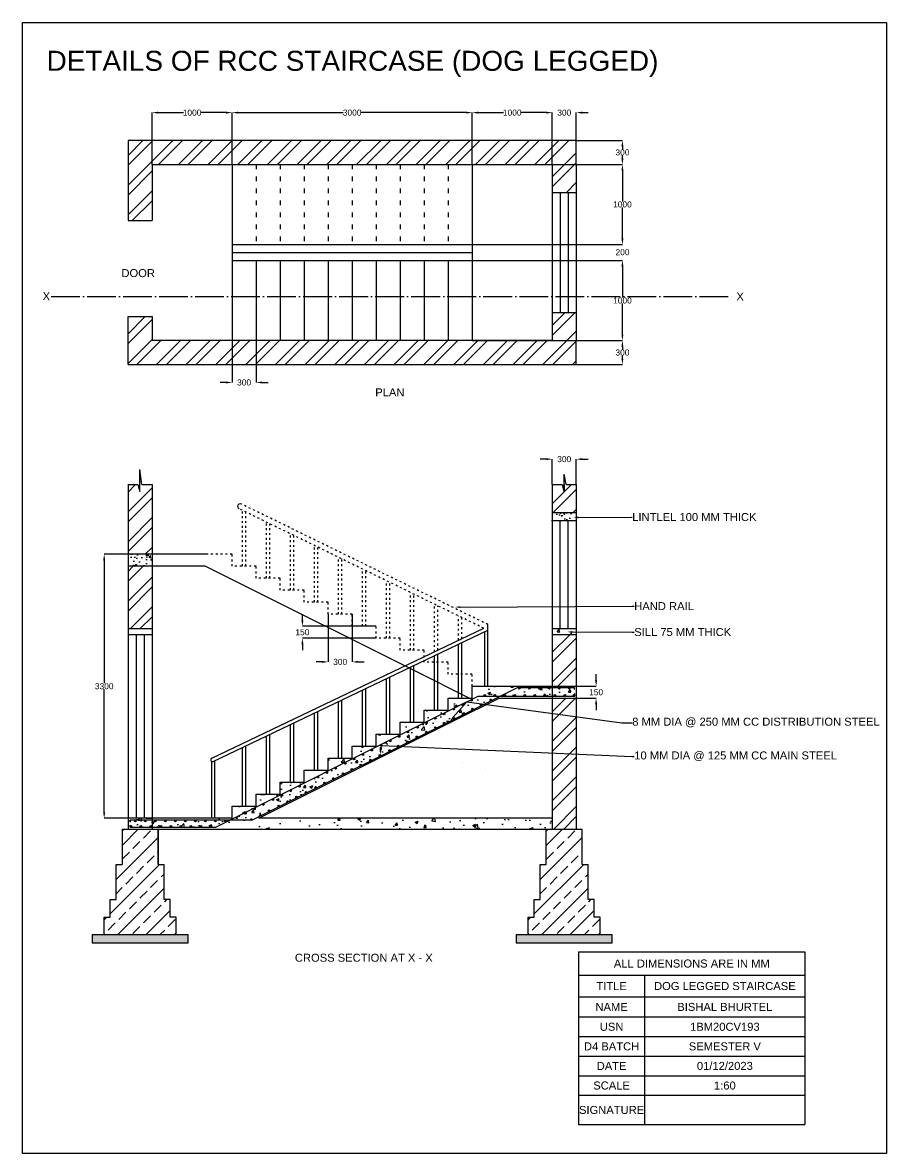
# Model space of a CAD drawing. Header units: inches. Extents: x 12236 to 23028, y -29 to 14098.
import ezdxf
from ezdxf import colors
from ezdxf.entities.mleader import LeaderData, LeaderLine
from ezdxf.math import Vec2, Vec3

# ---------------------------------------------------------------- set-up
doc = ezdxf.new("R2010")
doc.units = ezdxf.units.IN
doc.header["$MEASUREMENT"] = 0
doc.linetypes.add('ACAD_ISO03W100', pattern=[30, 12, -18])
doc.linetypes.add('ACAD_ISO04W100', pattern=[30, 24, -3, 0, -3])
doc.layers.add('HATC', color=250, linetype='Continuous')
doc.styles.add('Annotative', font='Arial.ttf')
doc.styles.get("Standard").update_dxf_attribs({"font": 'Arial.ttf'})
doc.dimstyles.get("Standard").update_dxf_attribs({"dimtxt": 75.18, "dimasz": 75.18, "dimexe": 0.18, "dimexo": 0.0625, "dimgap": 0.09, "dimtad": 0, "dimtih": 1, "dimtoh": 1, "dimdec": 0, "dimzin": 0, "dimdsep": 46, "dimtxsty": 'Standard', "dimcen": 0.09, "dimadec": 0, "dimazin": 0, "dimtfac": 1, "dimtdec": 0, "dimtofl": 0, "dimtmove": 0, "dimatfit": 3, "dimfxl": 0, "dimtolj": 1, "dimtzin": 0, "dimarcsym": 0})
pattern_1 = [(50, (0, 0), (179.315, -15.688), [18.75, -206.25]), (355, (0, 0), (-34.6878, 188.048), [15, -165]), (100.4514, (14.94, -1.3), (144.6272, 172.36), [15.935, -175.2855]), (46.1842, (0, 50), (266.8103, -41.3798), [28.125, -309.375]), (96.6356, (22.23, 46.55), (233.6655, 243.5297), [23.9026, -262.9284]), (351.1842, (0, 50), (233.6655, 243.5297), [22.5, -247.5]), (21, (25, 37.5), (149.2268, -100.6547), [18.75, -206.25]), (326, (25, 37.5), (60.8288, 181.2875), [15, -165]), (71.4514, (37.44, 29.11), (210.0556, 80.6328), [15.935, -175.2855]), (37.5, (0, 0), (3.03996, 83.22346), [0, -163, 0, -167.5, 0, -165.625]), (7.5, (0, 0), (65.7674, 98.60293), [0, -95.5, 0, -159.25, 0, -63.125]), (327.5, (-55.75, 0), (133.4556, -5.63872), [0, -62.5, 0, -195, 0, -258.75]), (317.5, (-80.75, 0), (145.79654, 25.02625), [0, -81.25, 0, -129.5, 0, -183.75])]

# ---------------------------------------------------------------- blocks, each defined once
blk = doc.blocks.new('*D2')
at = {"layer": 'Defpoints', "color": 0}
for p in [(14853, 12973), (13853, 12326), (14853, 12326)]:
    blk.add_point(p, dxfattribs=at)
at = {"layer": 'HATC', "color": 0, "lineweight": -2}
for p, q in [((13853, 12326), (13853, 12973)), ((13928, 12973), (14244, 12973)), ((14778, 12973), (14462, 12973)), ((14853, 12326), (14853, 12973))]:
    blk.add_line(p, q, dxfattribs=at)
at = {"layer": 'HATC', "color": 0}
for points in [[(13928, 12986), (13928, 12961), (13853, 12973)], [(14778, 12986), (14778, 12961), (14853, 12973)]]:
    blk.add_solid(points, dxfattribs=at)
at = {"layer": 'HATC', "color": 0, "insert": (14353, 12973), "char_height": 75.2, "attachment_point": 5}
blk.add_mtext('\\A1;1000', dxfattribs=at)
blk = doc.blocks.new('*D3')
at = {"layer": 'Defpoints', "color": 0}
for p in [(17853, 12973), (14853, 12326), (17853, 12326)]:
    blk.add_point(p, dxfattribs=at)
at = {"layer": 'HATC', "color": 0, "lineweight": -2}
for p, q in [((14853, 12326), (14853, 12973)), ((14928, 12973), (16241, 12973)), ((17778, 12973), (16465, 12973)), ((17853, 12326), (17853, 12973))]:
    blk.add_line(p, q, dxfattribs=at)
at = {"layer": 'HATC', "color": 0}
for points in [[(14928, 12986), (14928, 12961), (14853, 12973)], [(17778, 12986), (17778, 12961), (17853, 12973)]]:
    blk.add_solid(points, dxfattribs=at)
at = {"layer": 'HATC', "color": 0, "insert": (16353, 12973), "char_height": 75.2, "attachment_point": 5}
blk.add_mtext('\\A1;3000', dxfattribs=at)
blk = doc.blocks.new('*D4')
at = {"layer": 'Defpoints', "color": 0}
for p in [(18853, 12973), (17853, 12326), (18853, 12326)]:
    blk.add_point(p, dxfattribs=at)
at = {"layer": 'HATC', "color": 0, "lineweight": -2}
for p, q in [((17853, 12326), (17853, 12973)), ((17928, 12973), (18244, 12973)), ((18778, 12973), (18462, 12973)), ((18853, 12326), (18853, 12973))]:
    blk.add_line(p, q, dxfattribs=at)
at = {"layer": 'HATC', "color": 0}
for points in [[(17928, 12986), (17928, 12961), (17853, 12973)], [(18778, 12986), (18778, 12961), (18853, 12973)]]:
    blk.add_solid(points, dxfattribs=at)
at = {"layer": 'HATC', "color": 0, "insert": (18353, 12973), "char_height": 75.2, "attachment_point": 5}
blk.add_mtext('\\A1;1000', dxfattribs=at)
blk = doc.blocks.new('*D5')
at = {"layer": 'Defpoints', "color": 0}
for p in [(19153, 12973), (18853, 12626), (19153, 12626)]:
    blk.add_point(p, dxfattribs=at)
at = {"layer": 'HATC', "color": 0, "lineweight": -2}
for p, q in [((18778, 12973), (18703, 12973)), ((18853, 12626), (18853, 12973)), ((19153, 12626), (19153, 12973)), ((19228, 12973), (19303, 12973))]:
    blk.add_line(p, q, dxfattribs=at)
at = {"layer": 'HATC', "color": 0}
for points in [[(18778, 12986), (18778, 12961), (18853, 12973)], [(19228, 12986), (19228, 12961), (19153, 12973)]]:
    blk.add_solid(points, dxfattribs=at)
at = {"layer": 'HATC', "color": 0, "insert": (19003, 12973), "char_height": 75.2, "attachment_point": 5}
blk.add_mtext('\\A1;300', dxfattribs=at)
blk = doc.blocks.new('*D6')
at = {"layer": 'Defpoints', "color": 0}
for p in [(19153, 12626), (19153, 12326), (19730, 12326)]:
    blk.add_point(p, dxfattribs=at)
at = {"layer": 'HATC', "color": 0, "lineweight": -2}
for p, q in [((19153, 12626), (19730, 12626)), ((19730, 12551), (19730, 12514)), ((19730, 12401), (19730, 12437)), ((19153, 12326), (19730, 12326))]:
    blk.add_line(p, q, dxfattribs=at)
at = {"layer": 'HATC', "color": 0}
for points in [[(19717, 12551), (19742, 12551), (19730, 12626)], [(19717, 12401), (19742, 12401), (19730, 12326)]]:
    blk.add_solid(points, dxfattribs=at)
at = {"layer": 'HATC', "color": 0, "insert": (19730, 12476), "char_height": 75.2, "attachment_point": 5}
blk.add_mtext('\\A1;300', dxfattribs=at)
blk = doc.blocks.new('*D7')
at = {"layer": 'Defpoints', "color": 0}
for p in [(17853, 12326), (17853, 11326), (19730, 11326)]:
    blk.add_point(p, dxfattribs=at)
at = {"layer": 'HATC', "color": 0, "lineweight": -2}
for p, q in [((17853, 12326), (19730, 12326)), ((19730, 12251), (19730, 11864)), ((19730, 11401), (19730, 11787)), ((17853, 11326), (19730, 11326))]:
    blk.add_line(p, q, dxfattribs=at)
at = {"layer": 'HATC', "color": 0}
for points in [[(19717, 12251), (19742, 12251), (19730, 12326)], [(19717, 11401), (19742, 11401), (19730, 11326)]]:
    blk.add_solid(points, dxfattribs=at)
at = {"layer": 'HATC', "color": 0, "insert": (19730, 11826), "char_height": 75.2, "attachment_point": 5}
blk.add_mtext('\\A1;1000', dxfattribs=at)
blk = doc.blocks.new('*D8')
at = {"layer": 'Defpoints', "color": 0}
for p in [(17853, 11326), (17853, 11126), (19731, 11126)]:
    blk.add_point(p, dxfattribs=at)
at = {"layer": 'HATC', "color": 0, "lineweight": -2}
for p, q in [((19731, 11401), (19731, 11476)), ((17853, 11326), (19731, 11326)), ((17853, 11126), (19731, 11126)), ((19731, 11051), (19731, 10975))]:
    blk.add_line(p, q, dxfattribs=at)
at = {"layer": 'HATC', "color": 0}
for points in [[(19718, 11401), (19743, 11401), (19731, 11326)], [(19718, 11051), (19743, 11051), (19731, 11126)]]:
    blk.add_solid(points, dxfattribs=at)
at = {"layer": 'HATC', "color": 0, "insert": (19731, 11229), "char_height": 75.2, "attachment_point": 5}
blk.add_mtext('\\A1;200', dxfattribs=at)
blk = doc.blocks.new('*D9')
at = {"layer": 'Defpoints', "color": 0}
for p in [(17853, 11126), (17853, 10126), (19730, 10126)]:
    blk.add_point(p, dxfattribs=at)
at = {"layer": 'HATC', "color": 0, "lineweight": -2}
for p, q in [((17853, 11126), (19730, 11126)), ((19730, 11051), (19730, 10664)), ((19730, 10201), (19730, 10587)), ((17853, 10126), (19730, 10126))]:
    blk.add_line(p, q, dxfattribs=at)
at = {"layer": 'HATC', "color": 0}
for points in [[(19717, 11051), (19742, 11051), (19730, 11126)], [(19717, 10201), (19742, 10201), (19730, 10126)]]:
    blk.add_solid(points, dxfattribs=at)
at = {"layer": 'HATC', "color": 0, "insert": (19730, 10626), "char_height": 75.2, "attachment_point": 5}
blk.add_mtext('\\A1;1000', dxfattribs=at)
blk = doc.blocks.new('*D10')
at = {"layer": 'Defpoints', "color": 0}
for p in [(19153, 10126), (19153, 9826), (19730, 9826)]:
    blk.add_point(p, dxfattribs=at)
at = {"layer": 'HATC', "color": 0, "lineweight": -2}
for p, q in [((19153, 10126), (19730, 10126)), ((19730, 10050), (19730, 10014)), ((19730, 9901), (19730, 9937)), ((19153, 9826), (19730, 9826))]:
    blk.add_line(p, q, dxfattribs=at)
at = {"layer": 'HATC', "color": 0}
for points in [[(19717, 10050), (19742, 10050), (19730, 10126)], [(19717, 9901), (19742, 9901), (19730, 9826)]]:
    blk.add_solid(points, dxfattribs=at)
at = {"layer": 'HATC', "color": 0, "insert": (19730, 9976), "char_height": 75.2, "attachment_point": 5}
blk.add_mtext('\\A1;300', dxfattribs=at)
blk = doc.blocks.new('*D11')
at = {"layer": 'Defpoints', "color": 0}
for p in [(14853, 10126), (15153, 10126), (15153, 9602)]:
    blk.add_point(p, dxfattribs=at)
at = {"layer": 'HATC', "color": 0, "lineweight": -2}
for p, q in [((14853, 10126), (14853, 9602)), ((15153, 10126), (15153, 9602)), ((14778, 9602), (14703, 9602)), ((15228, 9602), (15303, 9602))]:
    blk.add_line(p, q, dxfattribs=at)
at = {"layer": 'HATC', "color": 0}
for points in [[(14778, 9615), (14778, 9590), (14853, 9602)], [(15228, 9615), (15228, 9590), (15153, 9602)]]:
    blk.add_solid(points, dxfattribs=at)
at = {"layer": 'HATC', "color": 0, "insert": (15003, 9602), "char_height": 75.2, "attachment_point": 5}
blk.add_mtext('\\A1;300', dxfattribs=at)
blk = doc.blocks.new('*D12')
at = {"layer": 'Defpoints', "color": 0}
for p in [(19153, 8644), (18853, 8326), (19153, 8326)]:
    blk.add_point(p, dxfattribs=at)
at = {"layer": 'HATC', "color": 0, "lineweight": -2}
for p, q in [((18778, 8644), (18703, 8644)), ((18853, 8326), (18853, 8645)), ((19153, 8326), (19153, 8645)), ((19228, 8644), (19303, 8644))]:
    blk.add_line(p, q, dxfattribs=at)
at = {"layer": 'HATC', "color": 0}
for points in [[(18778, 8657), (18778, 8632), (18853, 8644)], [(19228, 8657), (19228, 8632), (19153, 8644)]]:
    blk.add_solid(points, dxfattribs=at)
at = {"layer": 'HATC', "color": 0, "insert": (19003, 8644), "char_height": 75.2, "attachment_point": 5}
blk.add_mtext('\\A1;300', dxfattribs=at)
blk = doc.blocks.new('*D14')
at = {"layer": 'Defpoints', "color": 0}
for p in [(19153, 5807), (18191, 5657), (19401, 5657)]:
    blk.add_point(p, dxfattribs=at)
at = {"layer": 'HATC', "color": 0, "lineweight": -2}
for p, q in [((19401, 5882), (19401, 5958)), ((19153, 5807), (19401, 5807)), ((18191, 5657), (19401, 5657)), ((19401, 5582), (19401, 5507))]:
    blk.add_line(p, q, dxfattribs=at)
at = {"layer": 'HATC', "color": 0}
for points in [[(19388, 5882), (19414, 5882), (19401, 5807)], [(19388, 5582), (19414, 5582), (19401, 5657)]]:
    blk.add_solid(points, dxfattribs=at)
at = {"layer": 'HATC', "color": 0, "insert": (19401, 5732), "char_height": 75.2, "attachment_point": 5}
blk.add_mtext('\\A1;150', dxfattribs=at)
blk = doc.blocks.new('*D15')
at = {"layer": 'Defpoints', "color": 0, "linetype": 'Continuous', "ltscale": 2}
for p in [(16653, 6557), (15731, 6407), (16653, 6407)]:
    blk.add_point(p, dxfattribs=at)
at = {"layer": 'HATC', "color": 0, "linetype": 'Continuous', "lineweight": -2, "ltscale": 2}
for p, q in [((15731, 6632), (15731, 6708)), ((16653, 6557), (15731, 6557)), ((16653, 6407), (15731, 6407)), ((15731, 6332), (15731, 6257))]:
    blk.add_line(p, q, dxfattribs=at)
at = {"layer": 'HATC', "color": 0, "linetype": 'Continuous', "ltscale": 2}
for points in [[(15719, 6632), (15744, 6632), (15731, 6557)], [(15719, 6332), (15744, 6332), (15731, 6407)]]:
    blk.add_solid(points, dxfattribs=at)
at = {"layer": 'HATC', "color": 0, "linetype": 'Continuous', "ltscale": 2, "insert": (15731, 6482), "char_height": 75.2, "attachment_point": 5}
blk.add_mtext('\\A1;150', dxfattribs=at)
blk = doc.blocks.new('*D16')
at = {"layer": 'Defpoints', "color": 0, "linetype": 'Continuous', "ltscale": 2}
for p in [(16053, 6707), (16353, 6707), (16353, 6111)]:
    blk.add_point(p, dxfattribs=at)
at = {"layer": 'HATC', "color": 0, "linetype": 'Continuous', "lineweight": -2, "ltscale": 2}
for p, q in [((16053, 6707), (16053, 6111)), ((16353, 6707), (16353, 6111)), ((15978, 6111), (15903, 6111)), ((16428, 6111), (16503, 6111))]:
    blk.add_line(p, q, dxfattribs=at)
at = {"layer": 'HATC', "color": 0, "linetype": 'Continuous', "ltscale": 2}
for points in [[(15978, 6124), (15978, 6099), (16053, 6111)], [(16428, 6124), (16428, 6099), (16353, 6111)]]:
    blk.add_solid(points, dxfattribs=at)
at = {"layer": 'HATC', "color": 0, "linetype": 'Continuous', "ltscale": 2, "insert": (16203, 6111), "char_height": 75.2, "attachment_point": 5}
blk.add_mtext('\\A1;300', dxfattribs=at)
blk = doc.blocks.new('*D18')
at = {"layer": 'Defpoints', "color": 0}
for p in [(13255, 7457), (13553, 7457), (13553, 4157)]:
    blk.add_point(p, dxfattribs=at)
at = {"layer": 'HATC', "color": 0, "lineweight": -2}
for p, q in [((13553, 7457), (13255, 7457)), ((13255, 7382), (13255, 5846)), ((13255, 4232), (13255, 5769)), ((13553, 4157), (13255, 4157))]:
    blk.add_line(p, q, dxfattribs=at)
at = {"layer": 'HATC', "color": 0}
for points in [[(13242, 7382), (13267, 7382), (13255, 7457)], [(13242, 4232), (13267, 4232), (13255, 4157)]]:
    blk.add_solid(points, dxfattribs=at)
at = {"layer": 'HATC', "color": 0, "insert": (13255, 5807), "char_height": 75.2, "attachment_point": 5}
blk.add_mtext('\\A1;3300', dxfattribs=at)
blk = doc.blocks.new('*T23')
at = {"layer": 'HATC', "color": 0, "linetype": 'ByBlock', "lineweight": -2}
for p, q in [((0, 0), (2829, 0)), ((0, 0), (0, -2158)), ((2829, 0), (2829, -2158)), ((0, -291), (2829, -291)), ((826, -291), (826, -2158)), ((0, -563), (2829, -563)), ((0, -813), (2829, -813)), ((0, -1058), (2829, -1058)), ((0, -1303), (2829, -1303)), ((0, -1548), (2829, -1548)), ((0, -1792), (2829, -1792)), ((0, -2158), (2829, -2158))]:
    blk.add_line(p, q, dxfattribs=at)
at = {"layer": 'HATC', "color": 0, "char_height": 100, "attachment_point": 5}
for s, insert, width in [('{\\fArial|b0|i0|c0|p0;\\C256;ALL DIMENSIONS ARE IN MM}', (1415, -146), 2829.31), ('TITLE', (413, -427), 825.53), ('DOG LEGGED STAIRCASE', (1828, -427), 2003.67), ('NAME', (413, -688), 825.53), ('BISHAL BHURTEL', (1828, -688), 2003.67), ('1BM20CV193', (1828, -936), 2003.67), ('SEMESTER V', (1828, -1181), 2003.67), ('01/12/2023', (1828, -1425), 2003.67), ('1:60', (1828, -1670), 2003.67)]:
    blk.add_mtext(s, dxfattribs=dict(at, insert=insert, width=width))
at = {"layer": 'HATC', "color": 0, "char_height": 100, "width": 825.53, "attachment_point": 5, "style": 'Annotative'}
for s, insert in [('USN', (413, -936)), ('D4 BATCH', (413, -1181)), ('DATE', (413, -1425)), ('SCALE', (413, -1670)), ('SIGNATURE', (413, -1975))]:
    blk.add_mtext(s, dxfattribs=dict(at, insert=insert))

msp = doc.modelspace()

# ---------------------------------------------------------------- hatches: boundary and pattern name
at = {"layer": 'HATC'}
h = msp.add_hatch(dxfattribs=at)
h.set_pattern_fill('ANSI32', color=256, scale=700)
h.paths.add_polyline_path([(19152.9, 12625.8), (13552.9, 12625.8), (13552.9, 11625.7), (13852.9, 11625.7), (13852.9, 12325.8), (18852.9, 12325.8), (18852.9, 11975.8), (19152.9, 11975.8), (19152.9, 12325.8)])
h.paths.add_polyline_path([(13852.9, 7307.3), (13552.9, 7307.3), (13552.9, 6524.4), (13852.9, 6524.4)])
h.paths.add_polyline_path([(19152.9, 5345.5), (18852.9, 5343.5), (18852.9, 4023.1), (19152.9, 4023.1)])
h.paths.add_polyline_path([(19152.9, 5657.3), (18852.9, 5657.3), (18852.9, 5343.5), (19152.9, 5345.5)])
h.paths.add_polyline_path([(13852.9, 10425.7), (13552.9, 10425.7), (13552.9, 9825.7), (18852.9, 9825.7), (19152.9, 9825.7), (19152.9, 10125.7), (19152.9, 10475.8), (18852.9, 10475.8), (18852.9, 10125.8), (18852.9, 10125.7), (13852.9, 10125.7)])
h = msp.add_hatch(dxfattribs=at)
h.set_pattern_fill('ANSI32', color=256, scale=700)
h.paths.add_polyline_path([(13852.9, 8326.4), (13726.2, 8326.4), (13701.2, 8514.6), (13701.2, 8238.1), (13676.2, 8326.4), (13552.9, 8326.4), (13552.9, 7457.3), (13852.9, 7457.3)])
h = msp.add_hatch(dxfattribs=at)
h.set_pattern_fill('ANSI32', color=256, scale=700)
h.paths.add_polyline_path([(19152.9, 8326.4), (19027.9, 8326.4), (19002.9, 8458), (19002.9, 8230.7), (18977.9, 8326.4), (18852.9, 8326.4), (18852.9, 7976.1), (19152.9, 7976.1)])
h = msp.add_hatch(dxfattribs=at)
h.set_pattern_fill('AR-CONC', color=256, scale=25)
h.set_pattern_definition(pattern_1)
h.paths.add_polyline_path([(19152.9, 7976.1), (18852.9, 7976.1), (18852.9, 7876.1), (19152.9, 7876.1)])
h = msp.add_hatch(dxfattribs=at)
h.set_pattern_fill('AR-CONC', color=256, scale=25)
h.set_pattern_definition(pattern_1)
h.paths.add_polyline_path([(13852.9, 7457.3), (13552.9, 7457.3), (13552.9, 7307.3), (13852.9, 7307.3)])
h = msp.add_hatch(dxfattribs=at)
h.set_pattern_fill('AR-CONC', color=256, scale=50)
h.paths.add_polyline_path([(19152.9, 6524.6), (18852.9, 6524.6), (18852.9, 6449.6), (19152.9, 6449.6)])
h = msp.add_hatch(dxfattribs=at)
h.set_pattern_fill('ANSI32', color=256, scale=700)
h.paths.add_polyline_path([(19152.9, 6449.6), (18852.9, 6449.6), (18852.9, 5807.3), (19152.9, 5807.3)])
h = msp.add_hatch(dxfattribs=at)
h.set_pattern_fill('AR-CONC', color=256, scale=50)
h.paths.add_polyline_path([(17850.5, 5507.9), (18421, 5792), (18852.9, 5792), (18852.9, 5807.3), (17852.9, 5807.3), (17852.9, 5657.3), (17552.9, 5657.3), (17552.9, 5507.3), (17252.9, 5507.3), (17252.9, 5357.3), (16952.9, 5357.3), (16952.9, 5207.3), (16652.9, 5207.3), (16652.9, 5057.3), (16352.9, 5057.3), (16352.9, 4907.3), (16052.9, 4907.3), (16052.9, 4757.3), (15752.9, 4757.3), (15752.9, 4607.3), (15452.9, 4607.3), (15452.9, 4457.3), (15152.9, 4457.3), (15152.9, 4307.3), (14852.9, 4307.3), (14852.9, 4157.3), (13852.9, 4157.3), (13852.9, 4042.6), (14920, 4042.6), (15150.5, 4157.9)])
h = msp.add_hatch(dxfattribs=at)
h.set_pattern_fill('AR-CONC', color=256, scale=50)
h.paths.add_polyline_path([(18852.9, 5792), (18421, 5792), (18204.9, 5684.4), (18852.9, 5684.4)])
h.paths.add_polyline_path([(19152.9, 5792), (18852.9, 5792), (18852.9, 5684.4), (19152.9, 5684.4)])
h.paths.add_polyline_path([(13852.9, 4157.3), (13552.9, 4157.3), (13552.9, 4023.1), (13852.9, 4023.1)])
h = msp.add_hatch(color=256, dxfattribs=at)
h.dxf.hatch_style = 1
h.paths.add_polyline_path([(13598.2, 4058.1, 1), (13578.2, 4058.1, 1)])
h.paths.add_polyline_path([(13703.2, 4058.1, 1), (13723.2, 4058.1, 1)])
h.paths.add_polyline_path([(13634.1, 4122.3, 1), (13654.1, 4122.3, 1)])
h.paths.add_polyline_path([(13759.1, 4122.3, 1), (13779.1, 4122.3, 1)])
h.paths.add_polyline_path([(13828.2, 4058.1, 1), (13848.2, 4058.1, 1)])
h.paths.add_polyline_path([(13904.1, 4122.3, 1), (13884.1, 4122.3, 1)])
h.paths.add_polyline_path([(13953.2, 4058.1, 1), (13973.2, 4058.1, 1)])
h.paths.add_polyline_path([(14029.1, 4122.3, 1), (14009.1, 4122.3, 1)])
h.paths.add_polyline_path([(14078.2, 4058.1, 1), (14098.2, 4058.1, 1)])
h.paths.add_polyline_path([(14154.1, 4122.3, 1), (14134.1, 4122.3, 1)])
h.paths.add_polyline_path([(14203.2, 4058.1, 1), (14223.2, 4058.1, 1)])
h.paths.add_polyline_path([(14259.1, 4122.3, 1), (14279.1, 4122.3, 1)])
h.paths.add_polyline_path([(14328.2, 4058.1, 1), (14348.2, 4058.1, 1)])
h.paths.add_polyline_path([(14404.1, 4122.3, 1), (14384.1, 4122.3, 1)])
h.paths.add_polyline_path([(14473.2, 4058.1, 1), (14453.2, 4058.1, 1)])
h.paths.add_polyline_path([(14529.1, 4122.3, 1), (14509.1, 4122.3, 1)])
h.paths.add_polyline_path([(14578.2, 4058.1, 1), (14598.2, 4058.1, 1)])
h.paths.add_polyline_path([(14654.1, 4122.3, 1), (14634.1, 4122.3, 1)])
h.paths.add_polyline_path([(14759.1, 4122.3, 1), (14779.1, 4122.3, 1)])
h.paths.add_polyline_path([(15083.8, 4142.3, 1), (15103.8, 4142.3, 1)])
h.paths.add_polyline_path([(14901.1, 4163.9, 1), (14921.1, 4163.9, 1)])
h.paths.add_polyline_path([(15032.2, 4219.6, 1), (15012.2, 4219.6, 1)])
h.paths.add_polyline_path([(15122.7, 4274.9, 1), (15142.7, 4274.9, 1)])
h.paths.add_polyline_path([(15195.2, 4196.4, 0.53351), (15209, 4187.1), (15210.4, 4187.8, 0.2641711), (15215.2, 4196.4, 1)])
h.paths.add_polyline_path([(15305.7, 4251.7, 1), (15325.7, 4251.7, 1)])
h.paths.add_polyline_path([(15233.1, 4330.3, 1), (15253.1, 4330.3, 1)])
h.paths.add_polyline_path([(15373, 4390.1, 1), (15353, 4390.1, 1)])
h.paths.add_polyline_path([(15484.1, 4445.7, 1), (15464.1, 4445.7, 1)])
h.paths.add_polyline_path([(15425.6, 4311.6, 1), (15445.6, 4311.6, 1)])
h.paths.add_polyline_path([(15536.7, 4367.2, 1), (15556.7, 4367.2, 1)])
h.paths.add_polyline_path([(15574.5, 4501.1, 1), (15594.5, 4501.1, 1)])
h.paths.add_polyline_path([(15705, 4556.4, 1), (15685, 4556.4, 1)])
h.paths.add_polyline_path([(15647.1, 4422.5, 1), (15667.1, 4422.5, 1)])
h.paths.add_polyline_path([(15767, 4482.4, 1), (15787, 4482.4, 1)])
h.paths.add_polyline_path([(15886.6, 4542.7, 1), (15906.6, 4542.7, 1)])
h.paths.add_polyline_path([(15916, 4671.9, 1), (15936, 4671.9, 1)])
h.paths.add_polyline_path([(15997.7, 4598.4, 1), (16017.7, 4598.4, 1)])
h.paths.add_polyline_path([(16046.4, 4727.3, 1), (16026.4, 4727.3, 1)])
h.paths.add_polyline_path([(16128.2, 4653.7, 1), (16108.2, 4653.7, 1)])
h.paths.add_polyline_path([(16136.8, 4782.6, 1), (16156.8, 4782.6, 1)])
h.paths.add_polyline_path([(16248, 4713.5, 1), (16228, 4713.5, 1)])
h.paths.add_polyline_path([(16256.7, 4842.4, 1), (16276.7, 4842.4, 1)])
h.paths.add_polyline_path([(16367.8, 4898.1, 1), (16387.8, 4898.1, 1)])
h.paths.add_polyline_path([(16359.2, 4769.1, 1), (16339.2, 4769.1, 1)])
h.paths.add_polyline_path([(16469.7, 4824.4, 1), (16449.7, 4824.4, 1)])
h.paths.add_polyline_path([(16478.3, 4953.4, 1), (16498.3, 4953.4, 1)])
h.paths.add_polyline_path([(16569.6, 4884.2, 1), (16589.6, 4884.2, 1)])
h.paths.add_polyline_path([(16588.7, 5008.8, 1), (16608.7, 5008.8, 1)])
h.paths.add_polyline_path([(16689.2, 4944.6, 1), (16709.2, 4944.6, 1)])
h.paths.add_polyline_path([(16708.6, 5068.6, 1), (16728.6, 5068.6, 1)])
h.paths.add_polyline_path([(16809, 5004.4, 1), (16829, 5004.4, 1)])
h.paths.add_polyline_path([(16819.7, 5124.2, 1), (16839.7, 5124.2, 1)])
h.paths.add_polyline_path([(16920.1, 5060.1, 1), (16940.1, 5060.1, 1)])
h.paths.add_polyline_path([(16930.1, 5179.6, 1), (16950.1, 5179.6, 1)])
h.paths.add_polyline_path([(17030.5, 5115.4, 1), (17050.5, 5115.4, 1)])
h.paths.add_polyline_path([(17040.6, 5234.9, 1), (17060.6, 5234.9, 1)])
h.paths.add_polyline_path([(17151.1, 5174.7, 1), (17171.1, 5174.7, 1)])
h.paths.add_polyline_path([(17160.4, 5294.8, 1), (17180.4, 5294.8, 1)])
h.paths.add_polyline_path([(17270.8, 5235.1, 1), (17290.8, 5235.1, 1)])
h.paths.add_polyline_path([(17271.5, 5350.4, 1), (17291.5, 5350.4, 1)])
h.paths.add_polyline_path([(17401.9, 5290.7, 1), (17381.9, 5290.7, 1)])
h.paths.add_polyline_path([(17382, 5405.7, 1), (17402, 5405.7, 1)])
h.paths.add_polyline_path([(17492.3, 5346.1, 1), (17512.3, 5346.1, 1)])
h.paths.add_polyline_path([(17492.4, 5461.1, 1), (17512.4, 5461.1, 1)])
h.paths.add_polyline_path([(17632.3, 5520.9, 1), (17612.3, 5520.9, 1)])
h.paths.add_polyline_path([(17632.7, 5405.5, 1), (17612.7, 5405.5, 1)])
h.paths.add_polyline_path([(17732.4, 5465.8, 1), (17752.4, 5465.8, 1)])
h.paths.add_polyline_path([(17723.4, 5576.6, 1), (17743.4, 5576.6, 1)])
h.paths.add_polyline_path([(17853.9, 5631.9, 1), (17833.9, 5631.9, 1)])
h.paths.add_polyline_path([(17843.5, 5521.4, 1), (17863.5, 5521.4, 1)])
h.paths.add_polyline_path([(17953.9, 5576.8, 1), (17973.9, 5576.8, 1)])
h.paths.add_polyline_path([(18000, 5694.4, 1), (18020, 5694.4, 1)])
h.paths.add_polyline_path([(18073.8, 5636.6, 1), (18093.8, 5636.6, 1)])
h.paths.add_polyline_path([(18125, 5694.4, 1), (18145, 5694.4, 1)])
h.paths.add_polyline_path([(18270, 5694.4, 1), (18250, 5694.4, 1)])
h.paths.add_polyline_path([(18375, 5694.4, 1), (18395, 5694.4, 1)])
h.paths.add_polyline_path([(18431.7, 5781.2, 1), (18451.7, 5781.2, 1)])
h.paths.add_polyline_path([(18500, 5694.4, 1), (18520, 5694.4, 1)])
h.paths.add_polyline_path([(18556.7, 5781.2, 1), (18576.7, 5781.2, 1)])
h.paths.add_polyline_path([(18625, 5694.4, 1), (18645, 5694.4, 1)])
h.paths.add_polyline_path([(18701.7, 5781.2, 1), (18681.7, 5781.2, 1)])
h.paths.add_polyline_path([(18750, 5694.4, 1), (18770, 5694.4, 1)])
h.paths.add_polyline_path([(18806.7, 5781.2, 1), (18826.7, 5781.2, 1)])
h.paths.add_polyline_path([(18875, 5694.4, 1), (18895, 5694.4, 1)])
h.paths.add_polyline_path([(18931.7, 5781.2, 1), (18951.7, 5781.2, 1)])
h.paths.add_polyline_path([(19000, 5694.4, 1), (19020, 5694.4, 1)])
h.paths.add_polyline_path([(19056.7, 5781.2, 1), (19076.7, 5781.2, 1)])
h.paths.add_polyline_path([(19114.9, 5694.4, 1), (19134.9, 5694.4, 1)])
h = msp.add_hatch(dxfattribs=at)
h.set_pattern_fill('AR-CONC', color=256, scale=50)
h.paths.add_polyline_path([(18852.9, 4157.3), (15149.3, 4157.3), (14881, 4023.1), (14920, 4023.1), (18852.9, 4023.1)])
h = msp.add_hatch(dxfattribs=at)
h.set_pattern_fill('ANSI33', color=256, scale=1000)
h.set_pattern_definition([(45, (-822628.87, -681673.6), (-176.776695, 176.776695), []), (45, (-822452.1, -681673.6), (-176.776695, 176.776695), [125, -62.5])])
h.paths.add_polyline_path([(13477.9, 3581), (13402.9, 3581), (13402.9, 3141), (13327.9, 3141), (13327.9, 2921), (13252.9, 2921), (13252.9, 2701), (14152.9, 2701), (14152.9, 2921), (14077.9, 2921), (14077.9, 3141), (14002.9, 3141), (14002.9, 3581), (13927.9, 3581), (13927.9, 4021), (13477.9, 4021), (13477.9, 4021)])
h = msp.add_hatch(dxfattribs=at)
h.set_pattern_fill('ANSI33', color=256, scale=1000)
h.set_pattern_definition([(45, (-817328.87, -681673.6), (-176.776695, 176.776695), []), (45, (-817152.1, -681673.6), (-176.776695, 176.776695), [125, -62.5])])
h.paths.add_polyline_path([(18777.9, 3581), (18702.9, 3581), (18702.9, 3141), (18627.9, 3141), (18627.9, 2921), (18552.9, 2921), (18552.9, 2701), (19452.9, 2701), (19452.9, 2921), (19377.9, 2921), (19377.9, 3141), (19302.9, 3141), (19302.9, 3581), (19227.9, 3581), (19227.9, 4021), (18777.9, 4021), (18777.9, 4021)])
h = msp.add_hatch(dxfattribs=at)
h.set_pattern_fill('AR-CONC', color=256, scale=25)
h.set_pattern_definition(pattern_1)
h.paths.add_polyline_path([(14302.9, 2701), (13102.9, 2701), (13102.9, 2601), (14302.9, 2601)])
h.paths.add_polyline_path([(19602.9, 2701), (18402.9, 2701), (18402.9, 2601), (19602.9, 2601)])

# ---------------------------------------------------------------- linework, layer by layer
for p, q in [((19152.9, 12625.8), (13552.9, 12625.8)), ((13552.9, 12625.8), (13552.9, 11625.7)), ((19152.9, 12325.8), (19152.9, 12625.8)), ((13852.9, 12325.8), (13852.9, 11625.7)), ((13852.9, 12325.8), (18852.9, 12325.8)), ((14852.9, 12325.8), (14852.9, 10125.8)), ((17852.9, 12325.8), (17852.9, 10125.8)), ((18852.9, 12325.8), (18852.9, 10125.8)), ((19152.9, 12325.8), (19152.9, 10125.8)), ((18852.9, 11975.8), (19152.9, 11975.8)), ((18952.9, 11975.8), (18952.9, 10475.8)), ((19052.9, 11975.8), (19052.9, 10475.8)), ((13552.9, 11625.7), (13852.9, 11625.7)), ((14852.9, 11325.8), (17852.9, 11325.8)), ((14852.9, 11225.8), (17852.9, 11225.8)), ((14852.9, 11125.8), (17852.9, 11125.8)), ((15152.9, 11125.8), (15152.9, 10125.8)), ((15452.9, 11125.8), (15452.9, 10125.8)), ((15752.9, 11125.8), (15752.9, 10125.8)), ((16052.9, 11125.8), (16052.9, 10125.8)), ((16352.9, 11125.8), (16352.9, 10125.8)), ((16652.9, 11125.8), (16652.9, 10125.8)), ((16952.9, 11125.8), (16952.9, 10125.8)), ((17252.9, 11125.8), (17252.9, 10125.8)), ((17552.9, 11125.8), (17552.9, 10125.8)), ((18852.9, 10676), (18852.9, 10475.8)), ((18852.9, 10475.8), (19152.9, 10475.8)), ((13552.9, 9825.7), (13552.9, 10425.7)), ((13552.9, 10425.7), (13852.9, 10425.7)), ((13852.9, 10425.7), (13852.9, 10125.8)), ((13852.9, 10125.8), (13852.9, 10125.7)), ((18852.9, 10125.7), (13852.9, 10125.7)), ((18852.9, 10125.8), (18852.9, 10125.7)), ((19152.9, 9825.7), (19152.9, 10125.7)), ((13552.9, 9825.7), (19152.9, 9825.7)), ((13552.9, 9825.7), (18852.9, 9825.7)), ((13701.2, 8238.1), (13701.2, 8514.6)), ((13726.2, 8326.4), (13701.2, 8514.6)), ((19002.9, 8230.7), (19002.9, 8458)), ((19027.9, 8326.4), (19002.9, 8458)), ((13549.5, 8326.4), (13676.2, 8326.4)), ((13552.9, 8326.4), (13552.9, 4157.3)), ((13676.2, 8326.4), (13701.2, 8238.1)), ((13726.2, 8326.4), (13852.9, 8326.4)), ((13852.9, 8326.4), (13852.9, 4157.3)), ((18852.9, 8326.4), (18977.9, 8326.4)), ((18852.9, 8326.4), (18852.9, 4023.1)), ((18977.9, 8326.4), (19002.9, 8230.7)), ((19002.9, 8326.4), (19002.9, 8230.7)), ((19027.9, 8326.4), (19152.9, 8326.4)), ((19152.9, 8326.4), (19152.9, 4023.1)), ((18852.9, 7976.1), (19152.9, 7976.1)), ((18852.9, 7876.1), (19152.9, 7876.1)), ((18953.1, 6524.6), (18952.9, 7876.1)), ((19053.1, 6524.6), (19052.9, 7876.1)), ((14552.9, 7457.3), (13552.9, 7457.3)), ((14517.5, 7307.3), (13552.9, 7307.3)), ((17485.8, 5823.1), (14517.5, 7307.3)), ((13852.9, 6524.4), (13552.9, 6524.4)), ((14598.8, 4908.4), (17996.9, 6531.4)), ((14618.2, 4867.8), (18048.7, 6506.3)), ((18048.7, 5806.2), (18048.7, 6578.8)), ((19153.4, 6524.6), (18852.9, 6524.6)), ((13852.9, 6449.7), (13552.9, 6449.7)), ((13652.9, 6449.7), (13652.9, 4157.3)), ((13752.9, 6449.7), (13752.9, 4157.3)), ((17682.9, 6381.5), (17682.9, 6407.3)), ((17722.9, 6400.6), (17722.9, 6407.3)), ((18008.7, 5806.2), (18008.7, 6487.2)), ((19153.4, 6449.6), (18852.9, 6449.6)), ((17382.9, 6238.2), (17382.9, 6257.3)), ((17682.9, 5657.3), (17682.9, 6331.6)), ((17682.9, 5957.3), (17682.9, 6331.6)), ((17722.9, 5657.3), (17722.9, 6350.7)), ((17722.9, 5957.3), (17722.9, 6350.7)), ((17382.9, 5507.3), (17382.9, 6188.3)), ((17382.9, 6107.3), (17382.9, 6188.3)), ((17422.9, 5507.3), (17422.9, 6207.4)), ((17422.9, 6107.3), (17422.9, 6207.4)), ((17082.9, 5357.3), (17082.9, 6045.1)), ((17122.9, 5357.3), (17122.9, 6064.2)), ((16782.9, 5207.3), (16782.9, 5901.8)), ((16822.9, 5207.3), (16822.9, 5920.9)), ((17485.8, 5823.1), (17552.9, 5791.3)), ((17852.9, 5807.3), (19152.9, 5807.3)), ((17852.9, 5657.3), (17852.9, 5807.3)), ((16482.9, 5057.3), (16482.9, 5758.5)), ((16522.9, 5057.3), (16522.9, 5777.6)), ((17552.9, 5791.3), (17817.7, 5657.3)), ((17552.9, 5507.3), (17552.9, 5657.3)), ((17552.9, 5657.3), (17852.9, 5657.3)), ((18190.5, 5657.3), (19152.9, 5657.3)), ((19127.9, 5792), (19127.9, 5767)), ((19135, 5709.4), (19135, 5716.2)), ((19135, 5684.4), (19135, 5709.4)), ((16182.9, 4907.3), (16182.9, 5615.2)), ((16222.9, 4907.3), (16222.9, 5634.3)), ((15882.9, 4757.3), (15882.9, 5471.9)), ((15922.9, 4757.3), (15922.9, 5491)), ((17252.9, 5357.3), (17252.9, 5507.3)), ((17252.9, 5507.3), (17552.9, 5507.3)), ((15582.9, 4607.3), (15582.9, 5328.6)), ((15622.9, 4607.3), (15622.9, 5347.7)), ((16952.9, 5207.3), (16952.9, 5357.3)), ((16952.9, 5357.3), (17252.9, 5357.3)), ((15282.9, 4457.3), (15282.9, 5185.3)), ((15322.9, 4457.3), (15322.9, 5204.4)), ((16652.9, 5057.3), (16652.9, 5207.3)), ((16652.9, 5207.3), (16952.9, 5207.3)), ((14982.9, 4307.3), (14982.9, 5042)), ((15014.9, 5057.3), (15022.9, 5057.3)), ((15022.9, 4307.3), (15022.9, 5057.3)), ((16352.9, 4907.3), (16352.9, 5057.3)), ((16352.9, 5057.3), (16652.9, 5057.3)), ((17019.9, 5073), (17020, 5073.1)), ((14598.8, 4158.4), (14598.8, 4867.8)), ((14638.8, 4158.4), (14638.8, 4877.6)), ((16052.9, 4757.3), (16052.9, 4907.3)), ((16052.9, 4907.3), (16352.9, 4907.3)), ((15752.9, 4607.3), (15752.9, 4757.3)), ((15752.9, 4757.3), (16052.9, 4757.3)), ((15452.9, 4457.3), (15452.9, 4607.3)), ((15452.9, 4607.3), (15752.9, 4607.3)), ((15152.9, 4307.3), (15152.9, 4457.3)), ((15152.9, 4457.3), (15452.9, 4457.3)), ((14852.9, 4157.3), (14852.9, 4307.3)), ((14852.9, 4307.3), (15152.9, 4307.3)), ((14852.9, 4157.3), (13552.9, 4157.3)), ((13552.9, 4157.3), (13552.9, 4023.1)), ((15099.3, 4132.3), (13577.9, 4132.3)), ((13577.9, 4132.3), (13577.9, 4107.3)), ((13852.9, 4157.3), (13852.9, 4023.1)), ((14852.9, 4157.3), (14852.9, 4157.3)), ((14852.9, 4157.3), (14852.9, 4157.3)), ((14918.6, 4157.3), (14903.7, 4157.3)), ((18852.9, 4157.3), (15188.3, 4157.3)), ((13477.9, 4023.1), (19227.9, 4023.1)), ((13477.9, 4023.1), (13477.9, 3581)), ((13577.9, 4048.1), (13577.9, 4073.1)), ((13577.9, 4048.1), (13577.9, 4073.1)), ((13577.9, 4048.1), (14651.4, 4048.1)), ((13927.9, 4023.1), (13927.9, 3581)), ((13927.9, 3581), (13927.9, 4023.1)), ((18777.9, 3581), (18777.9, 4023.1)), ((19227.9, 3581), (19227.9, 4023.1)), ((13402.9, 3141), (13402.9, 3581)), ((14002.9, 3141), (14002.9, 3581)), ((18702.9, 3141), (18702.9, 3581)), ((19302.9, 3141), (19302.9, 3581)), ((13327.9, 2921), (13327.9, 3141)), ((13327.9, 3141), (13402.9, 3141)), ((14077.9, 3141), (14002.9, 3141)), ((14077.9, 2921), (14077.9, 3141)), ((18627.9, 2921), (18627.9, 3141)), ((18627.9, 3141), (18702.9, 3141)), ((19377.9, 3141), (19302.9, 3141)), ((19377.9, 2921), (19377.9, 3141)), ((13252.9, 2701), (13252.9, 2921)), ((13252.9, 2921), (13327.9, 2921)), ((14152.9, 2921), (14077.9, 2921)), ((14152.9, 2701), (14152.9, 2921)), ((18552.9, 2701), (18552.9, 2921)), ((18552.9, 2921), (18627.9, 2921)), ((19452.9, 2921), (19377.9, 2921)), ((19452.9, 2701), (19452.9, 2921)), ((14302.9, 2701), (13102.9, 2701)), ((14302.9, 2601), (14302.9, 2701)), ((19602.9, 2701), (18402.9, 2701)), ((19602.9, 2601), (19602.9, 2701)), ((13102.9, 2601), (14302.9, 2601)), ((18402.9, 2601), (19602.9, 2601))]:
    msp.add_line(p, q, dxfattribs=at)
at = {"layer": 'HATC', "linetype": 'ACAD_ISO03W100', "ltscale": 5}
for p, q in [((15152.9, 12325.8), (15152.9, 11325.8)), ((15452.9, 12325.8), (15452.9, 11325.8)), ((15752.9, 12325.8), (15752.9, 11325.8)), ((16052.9, 12325.8), (16052.9, 11325.8)), ((16352.9, 12325.8), (16352.9, 11325.8)), ((16652.9, 12325.8), (16652.9, 11325.8)), ((16952.9, 12325.8), (16952.9, 11325.8)), ((17252.9, 12325.8), (17252.9, 11325.8)), ((17552.9, 12325.8), (17552.9, 11325.8))]:
    msp.add_line(p, q, dxfattribs=at)
at = {"layer": 'HATC', "linetype": 'ACAD_ISO04W100', "ltscale": 15}
msp.add_line((12590.7, 10676), (21132.4, 10676), dxfattribs=at)
at = {"layer": 'HATC', "linetype": 'ACAD_ISO03W100'}
msp.add_line((14852.9, 10125.8), (14852.9, 10125.7), dxfattribs=at)
at = {"layer": 'HATC', "linetype": 'ACAD_ISO03W100', "ltscale": 2}
for p, q in [((18048.7, 6578.8), (14969.1, 8083.5)), ((17996.9, 6531.4), (14940.4, 8024.8)), ((14982.9, 7307.3), (14982.9, 8004.1)), ((15022.9, 7307.3), (15022.9, 7984.5)), ((15282.9, 7157.3), (15282.9, 7857.5)), ((15322.9, 7157.3), (15322.9, 7838)), ((15582.9, 7007.3), (15582.9, 7710.9)), ((15622.9, 7007.3), (15622.9, 7691.4)), ((15882.9, 6857.3), (15882.9, 7564.3)), ((15922.9, 6857.3), (15922.9, 7544.8)), ((14852.9, 7457.3), (14552.9, 7457.3)), ((14852.9, 7307.3), (14852.9, 7457.3)), ((16182.9, 6707.3), (16182.9, 7417.7)), ((16222.9, 6707.3), (16222.9, 7398.2)), ((15152.9, 7307.3), (14852.9, 7307.3)), ((15152.9, 7307.3), (14852.9, 7307.3)), ((15152.9, 7157.3), (15152.9, 7307.3)), ((16482.9, 6557.3), (16482.9, 7271.2)), ((16522.9, 6557.3), (16522.9, 7251.6)), ((15452.9, 7157.3), (15152.9, 7157.3)), ((15452.9, 7007.3), (15452.9, 7157.3)), ((16782.9, 6407.3), (16782.9, 7124.6)), ((16822.9, 6407.3), (16822.9, 7105)), ((15752.9, 7007.3), (15452.9, 7007.3)), ((15752.9, 6857.3), (15752.9, 7007.3)), ((17082.9, 6257.3), (17082.9, 6978)), ((17122.9, 6257.3), (17122.9, 6958.5)), ((16052.9, 6857.3), (15752.9, 6857.3)), ((16052.9, 6707.3), (16052.9, 6857.3)), ((17382.9, 6238.2), (17382.9, 6831.3)), ((17422.9, 6257.3), (17422.9, 6811.8)), ((16352.9, 6707.3), (16052.9, 6707.3)), ((16352.9, 6557.3), (16352.9, 6707.3)), ((17682.9, 6381.5), (17682.9, 6684.8)), ((17722.9, 6400.6), (17722.9, 6665.3)), ((16652.9, 6557.3), (16352.9, 6557.3)), ((16652.9, 6407.3), (16652.9, 6557.3)), ((16952.9, 6407.3), (16652.9, 6407.3)), ((16952.9, 6257.3), (16952.9, 6407.3)), ((17252.9, 6257.3), (16952.9, 6257.3)), ((17252.9, 6107.3), (17252.9, 6257.3)), ((17552.9, 6107.3), (17252.9, 6107.3)), ((17552.9, 5957.3), (17552.9, 6107.3)), ((17852.9, 5957.3), (17552.9, 5957.3)), ((17852.9, 5807.3), (17852.9, 5957.3))]:
    msp.add_line(p, q, dxfattribs=at)
at = {"layer": 'HATC', "lineweight": 30}
for p, q in [((17850.5, 5507.9), (18421, 5792)), ((18421, 5792), (19127.9, 5792)), ((15099.3, 4132.3), (17850.5, 5507.9))]:
    msp.add_line(p, q, dxfattribs=at)
at = {"layer": 'HATC', "linetype": 'Continuous'}
for p, q in [((17617.8, 5563.3), (17617.8, 5563.3)), ((17617.8, 5563.3), (17617.8, 5563.3)), ((17737.8, 4853.7), (17737.8, 4853.7)), ((18022.1, 4769.1), (18022.1, 4769.1)), ((13402.9, 3581), (13477.9, 3581)), ((13927.9, 3581), (14002.9, 3581)), ((18702.9, 3581), (18777.9, 3581)), ((19227.9, 3581), (19302.9, 3581)), ((13102.9, 2701), (13102.9, 2601)), ((18402.9, 2701), (18402.9, 2601))]:
    msp.add_line(p, q, dxfattribs=at)
at = {"layer": 'HATC'}
msp.add_lwpolyline([(12235.6, 14098), (23027.9, 14098), (23027.9, -29.1), (12235.6, -29.1)], close=True, dxfattribs=at)
at = {"layer": 'HATC', "lineweight": 30}
msp.add_lwpolyline([(14651.4, 4048.1), (17329.3, 5387.1), (17926.2, 5684.4), (19135, 5684.4)], dxfattribs=at)
at = {"layer": 'HATC'}
for points in [[(15188.3, 4157.3), (17620, 5373.1), (18190.5, 5657.3)], [(17095.1, 5250.4), (17096, 5250.8)], [(13780, 4157.9), (13852.9, 4157.9)]]:
    msp.add_lwpolyline(points, dxfattribs=at)
for centre in [(18010, 5694.4), (18135, 5694.4), (18260, 5694.4), (18385, 5694.4), (18441.7, 5781.2), (18510, 5694.4), (18566.7, 5781.2), (18635, 5694.4), (18691.7, 5781.2), (18760, 5694.4), (18816.7, 5781.2), (18885, 5694.4), (18941.7, 5781.2), (19010, 5694.4), (19066.7, 5781.2), (19124.9, 5694.4), (17622.3, 5520.9), (17733.4, 5576.6), (17843.9, 5631.9), (17853.5, 5521.4), (17963.9, 5576.8), (18083.8, 5636.6), (17392, 5405.7), (17502.4, 5461.1), (17622.7, 5405.5), (17742.4, 5465.8), (17050.6, 5234.9), (17170.4, 5294.8), (17280.8, 5235.1), (17281.5, 5350.4), (17391.9, 5290.7), (17502.3, 5346.1), (16829.7, 5124.2), (16940.1, 5179.6), (17040.5, 5115.4), (17161.1, 5174.7), (16488.3, 4953.4), (16488.3, 4953.4), (16598.7, 5008.8), (16699.2, 4944.6), (16718.6, 5068.6), (16819, 5004.4), (16930.1, 5060.1), (16266.7, 4842.4), (16377.8, 4898.1), (16459.7, 4824.4), (16579.6, 4884.2), (15926, 4671.9), (16036.4, 4727.3), (16036.4, 4727.3), (16118.2, 4653.7), (16146.8, 4782.6), (16238, 4713.5), (16349.2, 4769.1), (15695, 4556.4), (15896.6, 4542.7), (16007.7, 4598.4), (15363, 4390.1), (15474.1, 4445.7), (15584.5, 4501.1), (15657.1, 4422.5), (15777, 4482.4), (15132.7, 4274.9), (15243.1, 4330.3), (15315.7, 4251.7), (15435.6, 4311.6), (15546.7, 4367.2), (13644.1, 4122.3), (13769.1, 4122.3), (13769.1, 4122.3), (13894.1, 4122.3), (14019.1, 4122.3), (14144.1, 4122.3), (14269.1, 4122.3), (14394.1, 4122.3), (14519.1, 4122.3), (14519.1, 4122.3), (14644.1, 4122.3), (14769.1, 4122.3), (14911.1, 4163.9), (15022.2, 4219.6), (15093.8, 4142.3), (15205.2, 4196.4), (13588.2, 4058.1), (13713.2, 4058.1), (13838.2, 4058.1), (13838.2, 4058.1), (13963.2, 4058.1), (14088.2, 4058.1), (14213.2, 4058.1), (14338.2, 4058.1), (14463.2, 4058.1), (14588.2, 4058.1)]:
    msp.add_circle(centre, 10, dxfattribs=at)
for centre, radius, start, end in [((14954.8, 8054.2), 32.7, 63.95948, 243.95948), ((14608.5, 4888.1), 22.5, 115.53092, 295.53092)]:
    msp.add_arc(centre, radius, start, end, dxfattribs=at)

# ---------------------------------------------------------------- block references
msp.add_blockref('*T23', (19181.7, 2488.2))

# ---------------------------------------------------------------- texts
for p in [(12484.5, 10631.4), (21153.3, 10626.9)]:
    msp.add_text('X', height=100, rotation=358.78049, dxfattribs=at).set_placement(p)
at = {"layer": 'HATC', "attachment_point": 1}
for s, width, gutter_width, heights, insert, char_height in [('DETAILS OF RCC STAIRCASE (DOG LEGGED)', 8868.899, 2500, [162.9], (12534.9, 13745.8), 250), ('DOOR', 100, 3181.8, [0], (13470.1, 11018.8), 100), ('PLAN', 100, 3181.8, [0], (16641.5, 9529.3), 100), ('CROSS SECTION AT X - X', 1904.442, 3181.8, [128.8], (15637.1, 2465.5), 100)]:
    msp.add_mtext_dynamic_manual_height_columns(s, width=width, gutter_width=gutter_width, heights=heights, dxfattribs=dict(at, insert=insert, char_height=char_height))

# ---------------------------------------------------------------- dimensions: what is measured, and where the dimension line sits
at = {"layer": 'HATC'}
for base, p1, p2, picture, middle in [((14852.9, 12973.2), (13852.9, 12325.8), (14852.9, 12325.8), '*D2', (14352.9, 12973.2)), ((17852.9, 12973.2), (14852.9, 12325.8), (17852.9, 12325.8), '*D3', (16352.9, 12973.2)), ((18852.9, 12973.2), (17852.9, 12325.8), (18852.9, 12325.8), '*D4', (18352.9, 12973.2)), ((19152.9, 12973.2), (18852.9, 12625.8), (19152.9, 12625.8), '*D5', (19002.9, 12973.2)), ((15152.9, 9602.4), (14852.9, 10125.8), (15152.9, 10125.8), '*D11', (15002.9, 9602.4)), ((19152.9, 8644.4), (18852.9, 8326.4), (19152.9, 8326.4), '*D12', (19002.9, 8644.4))]:
    dim = msp.add_linear_dim(base=base, p1=p1, p2=p2, dimstyle='Standard', dxfattribs=at)
    dim.commit()
    dim.dimension.update_dxf_attribs({"geometry": picture, "text_midpoint": middle})
for base, p1, p2, picture, middle in [((19729.5, 12325.8), (19152.9, 12625.8), (19152.9, 12325.8), '*D6', (19729.5, 12475.8)), ((19729.5, 11325.8), (17852.9, 12325.8), (17852.9, 11325.8), '*D7', (19729.5, 11825.8)), ((19729.5, 10125.7), (17852.9, 11125.8), (17852.9, 10125.7), '*D9', (19729.5, 10625.7)), ((19729.5, 9825.7), (19152.9, 10125.7), (19152.9, 9825.7), '*D10', (19729.5, 9975.7)), ((13254.7, 7457.3), (13552.9, 4157.3), (13552.9, 7457.3), '*D18', (13254.7, 5807.3)), ((19401, 5657.3), (19152.9, 5807.3), (18190.5, 5657.3), '*D14', (19401, 5732.3))]:
    dim = msp.add_linear_dim(base=base, p1=p1, p2=p2, angle=90, dimstyle='Standard', dxfattribs=at)
    dim.commit()
    dim.dimension.update_dxf_attribs({"geometry": picture, "text_midpoint": middle})
dim = msp.add_linear_dim(base=(19730.6, 11125.8), p1=(17852.9, 11325.8), p2=(17852.9, 11125.8), angle=90, dimstyle='Standard', dxfattribs=at)
dim.commit()
dim.dimension.update_dxf_attribs({"geometry": '*D8', "text_midpoint": (19730.6, 11228.7), "dimtype": 160})
at = {"layer": 'HATC', "linetype": 'Continuous', "ltscale": 2}
dim = msp.add_linear_dim(base=(15731.1, 6407.3), p1=(16652.9, 6557.3), p2=(16652.9, 6407.3), angle=90, dimstyle='Standard', dxfattribs=at)
dim.commit()
dim.dimension.update_dxf_attribs({"geometry": '*D15', "text_midpoint": (15731.1, 6482.3)})
dim = msp.add_linear_dim(base=(16352.9, 6111.3), p1=(16052.9, 6707.3), p2=(16352.9, 6707.3), dimstyle='Standard', dxfattribs=at)
dim.commit()
dim.dimension.update_dxf_attribs({"geometry": '*D16', "text_midpoint": (16202.9, 6111.3)})

# ---------------------------------------------------------------- leaders
at = {"layer": 'HATC'}
ml = msp.add_multileader_mtext('Standard', dxfattribs=at)
ml.set_content('LINTLEL 100 MM THICK', color=256)
ml.set_leader_properties()
ml.build(insert=Vec2(0, 0))
ml.multileader.update_dxf_attribs({"dogleg_length": 10, "arrow_head_size": 65.2})
ctx = ml.context
ctx.base_point, ctx.char_height, ctx.arrow_head_size, ctx.landing_gap_size, ctx.plane_origin = Vec3(19852.5, 7920), 100, 65.2, 0.09, Vec3(19117.6, 7915.8)
notes = []
notes.append((ctx, [(0, (1, 1, 0), (19842.5, 7920), (1, 0), 10, [(0, [(19117.6, 7915.8)], 0, [])])]))
ctx.mtext.insert, ctx.mtext.flow_direction = Vec3(19852.6, 7970.9), 5
ml = msp.add_multileader_mtext('Standard', dxfattribs=at)
ml.set_content('HAND RAIL', color=256, style='Annotative')
ml.set_leader_properties()
ml.build(insert=Vec2(0, 0))
ml.multileader.update_dxf_attribs({"dogleg_length": 25, "arrow_head_size": 65.2})
ctx = ml.context
ctx.base_point, ctx.char_height, ctx.arrow_head_size, ctx.landing_gap_size, ctx.plane_origin = Vec3(19877.6, 6808.1), 100, 65.2, 0.09, Vec3(17635.8, 6795.8)
notes.append((ctx, [(0, (1, 1, 0), (19852.6, 6808.1), (1, 0), 25, [(0, [(17635.8, 6795.8)], 0, [])])]))
ctx.mtext.insert, ctx.mtext.flow_direction = Vec3(19877.6, 6858.1), 5
ml = msp.add_multileader_mtext('Standard', dxfattribs=at)
ml.set_content('SILL 75 MM THICK', color=256)
ml.set_leader_properties()
ml.build(insert=Vec2(0, 0))
ml.multileader.update_dxf_attribs({"dogleg_length": 25, "arrow_head_size": 65.2})
ctx = ml.context
ctx.base_point, ctx.char_height, ctx.arrow_head_size, ctx.landing_gap_size, ctx.plane_origin = Vec3(19877.6, 6483.5), 100, 65.2, 0.09, Vec3(19039.8, 6485.9)
notes.append((ctx, [(0, (1, 1, 0), (19852.6, 6483.5), (1, 0), 25, [(0, [(19039.8, 6485.9)], 0, [])])]))
ctx.mtext.insert, ctx.mtext.flow_direction = Vec3(19877.6, 6534.4), 5
ml = msp.add_multileader_mtext('Standard', dxfattribs=at)
ml.set_content('8 MM DIA @ 250 MM CC DISTRIBUTION STEEL', color=256)
ml.set_leader_properties()
ml.build(insert=Vec2(0, 0))
ml.multileader.update_dxf_attribs({"dogleg_length": 25, "arrow_head_size": 65})
ctx = ml.context
ctx.base_point, ctx.char_height, ctx.arrow_head_size, ctx.landing_gap_size, ctx.plane_origin = Vec3(19852.5, 5349.5), 100, 65, 0.09, Vec3(17492.9, 5334)
notes.append((ctx, [(0, (1, 1, 0), (19724.3, 5349.5), (1, 0), 128.2, [(1, [(17574.4, 5369.8), (17784.4, 5613.8)], 0, [])])]))
ctx.mtext.insert, ctx.mtext.flow_direction = Vec3(19852.6, 5414.2), 5
ml = msp.add_multileader_mtext('Standard', dxfattribs=at)
ml.set_content('10 MM DIA @ 125 MM CC MAIN STEEL ', color=256)
ml.set_leader_properties()
ml.build(insert=Vec2(0, 0))
ml.multileader.update_dxf_attribs({"dogleg_length": 25, "arrow_head_size": 100})
ctx = ml.context
ctx.base_point, ctx.char_height, ctx.arrow_head_size, ctx.landing_gap_size, ctx.plane_origin = Vec3(19877.6, 4928.1), 100, 100, 0.09, Vec3(16727.4, 4941.8)
notes.append((ctx, [(0, (1, 1, 0), (19852.6, 4928.1), (1, 0), 25, [(1, [(16699.2, 4944.6), (16718.6, 5068.6)], 0, [])])]))
ctx.mtext.insert, ctx.mtext.flow_direction = Vec3(19877.6, 4992.8), 5
for ctx, leaders in notes:
    for number, flags, end, landing, length, lines in leaders:
        leader = LeaderData()
        leader.index, (leader.has_last_leader_line, leader.has_dogleg_vector, leader.attachment_direction) = number, flags
        leader.last_leader_point, leader.dogleg_vector, leader.dogleg_length = Vec3(end), Vec3(landing), length
        for number, points, colour, breaks in lines:
            line = LeaderLine()
            line.index, line.vertices, line.color, line.breaks = number, Vec3.list(points), colors.encode_raw_color(colour), breaks
            leader.lines.append(line)
        ctx.leaders.append(leader)

doc.saveas('drawing.dxf')
